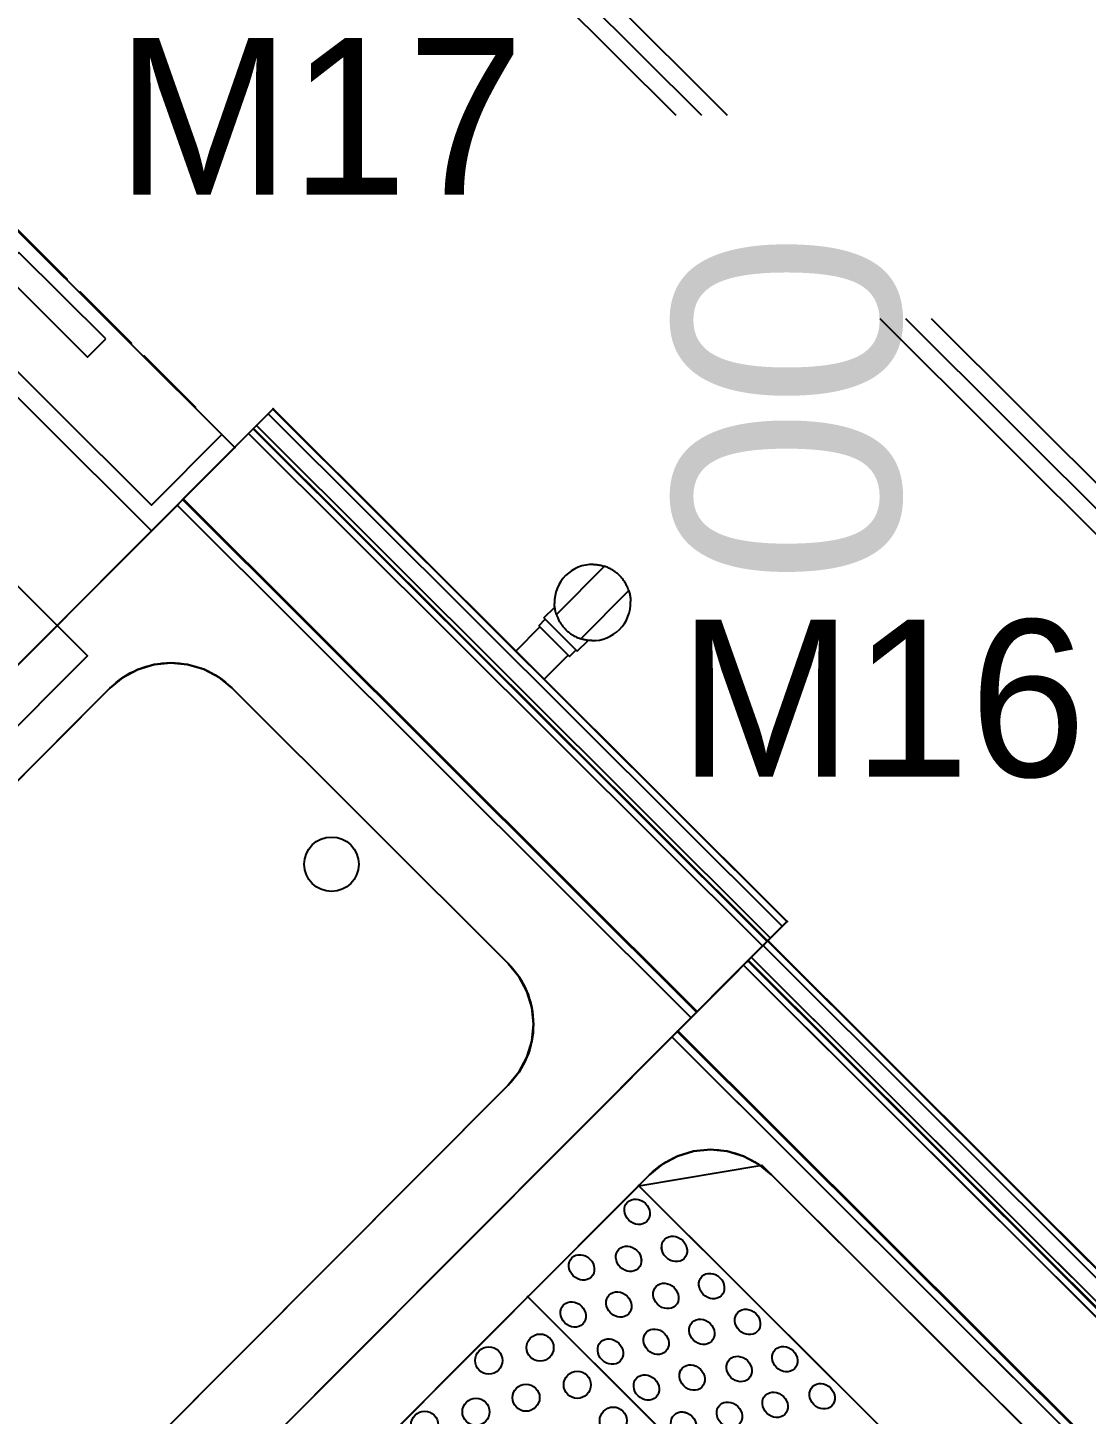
# Model space of a CAD drawing. Header units: millimetres. Extents: x 89237 to 96871, y -22823 to -19192.
# Drawn here: x 91089.4 to 91147.7, y -21273.6 to -21197.2 of the extents above; entities that cross this region are included whole.
import ezdxf
from ezdxf.enums import TextEntityAlignment as Align

# ---------------------------------------------------------------- set-up
doc = ezdxf.new("R2010")
doc.units = ezdxf.units.MM
doc.header["$LTSCALE"] = 5
doc.linetypes.add('14.022_CEKIRDEKLER_SAFTLAR_+51.00$0$HIDDEN', pattern=[9.525, 6.35, -3.175])
for name, color, linetype in [('200-EquipBlack-3d', 250, 'Continuous'), ('200-EquipBorder-2d', 9, 'Continuous'), ('200-EquipID-2d', 7, 'Continuous'), ('200-EquipInternal-2d', 252, 'Continuous'), ('200-EquipSteel-3d', 9, 'Continuous')]:
    doc.layers.add(name, color=color, linetype=linetype)
doc.layers.add('200-InsPoint-3D', color=3, linetype='Continuous', plot=False)
doc.styles.add('ARIAL', font='arial.ttf')
doc.styles.add('ROMANS', font='micross.ttf')
doc.styles.add('TAKSİM', font='GOTHIC.TTF', dxfattribs={"height": 20})

# ---------------------------------------------------------------- blocks, each defined once
blk = doc.blocks.new('ELECTROLUX-MC7-BAINMARIE-400')
at = {"layer": '200-EquipInternal-2d'}
blk.add_lwpolyline([(307.5, -605), (92.5, -605, -0.414214), (45, -557.5), (45, -142.5, -0.414214), (92.5, -95), (307.5, -95, -0.414214), (355, -142.5), (355, -557.5, -0.414214)], format="xyb", close=True, dxfattribs=at)
blk.add_circle((200, -575), 15, dxfattribs=at)
at = {"layer": '200-EquipSteel-3d'}
for points, invisible_edges in [([(0, -80.5, 900), (45, -142.5, 900), (45, -557.5, 900), (0, -655, 900)], 5), ([(400, -80.5, 900), (355, -142.5, 900), (355, -557.5, 900), (400, -655, 900)], 5), ([(74.32, -98.62, 750), (66.11, -103.01, 750), (66.11, -596.99, 750), (74.32, -601.38, 750)], 10), ([(83.23, -95.91, 750), (74.32, -98.62, 750), (74.32, -601.38, 750), (83.23, -604.09, 750)], 10), ([(92.5, -95, 750), (83.23, -95.91, 750), (83.23, -604.09, 750), (92.5, -605, 750)], 10), ([(307.5, -95, 750), (307.5, -605, 750), (92.5, -605, 750), (92.5, -95, 750)], 5), ([(307.5, -95, 750), (316.77, -95.91, 750), (316.77, -604.09, 750), (307.5, -605, 750)], 10), ([(316.77, -95.91, 750), (325.68, -98.62, 750), (325.68, -601.38, 750), (316.77, -604.09, 750)], 10), ([(325.68, -98.62, 750), (333.89, -103.01, 750), (333.89, -596.99, 750), (325.68, -601.38, 750)], 10), ([(66.11, -103.01, 750), (58.91, -108.91, 750), (58.91, -591.09, 750), (66.11, -596.99, 750)], 10), ([(333.89, -103.01, 750), (341.09, -108.91, 750), (341.09, -591.09, 750), (333.89, -596.99, 750)], 10), ([(58.91, -108.91, 750), (53.01, -116.11, 750), (53.01, -583.89, 750), (58.91, -591.09, 750)], 10), ([(341.09, -108.91, 750), (346.99, -116.11, 750), (346.99, -583.89, 750), (341.09, -591.09, 750)], 10), ([(53.01, -116.11, 750), (48.62, -124.32, 750), (48.62, -575.68, 750), (53.01, -583.89, 750)], 10), ([(346.99, -116.11, 750), (351.38, -124.32, 750), (351.38, -575.68, 750), (346.99, -583.89, 750)], 10), ([(48.62, -124.32, 750), (45.91, -133.23, 750), (45.91, -566.77, 750), (48.62, -575.68, 750)], 10), ([(351.38, -124.32, 750), (354.09, -133.23, 750), (354.09, -566.77, 750), (351.38, -575.68, 750)], 10), ([(45.91, -133.23, 750), (45, -142.5, 750), (45, -557.5, 750), (45.91, -566.77, 750)], 8), ([(354.09, -133.23, 750), (355, -142.5, 750), (355, -557.5, 750), (354.09, -566.77, 750)], 8), ([(45.91, -566.77, 900), (45, -557.5, 900), (0, -655, 900)], 10), ([(45.91, -566.77, 750), (45, -557.5, 750), (45, -557.5, 900), (45.91, -566.77, 900)], 8), ([(355, -557.5, 750), (354.09, -566.77, 750), (354.09, -566.77, 900), (355, -557.5, 900)], 2), ([(354.09, -566.77, 900), (355, -557.5, 900), (400, -655, 900)], 10), ([(48.62, -575.68, 900), (45.91, -566.77, 900), (0, -655, 900)], 10), ([(48.62, -575.68, 750), (45.91, -566.77, 750), (45.91, -566.77, 900), (48.62, -575.68, 900)], 10), ([(354.09, -566.77, 750), (351.38, -575.68, 750), (351.38, -575.68, 900), (354.09, -566.77, 900)], 10), ([(351.38, -575.68, 900), (354.09, -566.77, 900), (400, -655, 900)], 10), ([(53.01, -583.89, 900), (48.62, -575.68, 900), (0, -655, 900)], 10), ([(53.01, -583.89, 750), (48.62, -575.68, 750), (48.62, -575.68, 900), (53.01, -583.89, 900)], 10), ([(351.38, -575.68, 750), (346.99, -583.89, 750), (346.99, -583.89, 900), (351.38, -575.68, 900)], 10), ([(346.99, -583.89, 900), (351.38, -575.68, 900), (400, -655, 900)], 10), ([(58.91, -591.09, 900), (53.01, -583.89, 900), (0, -655, 900)], 10), ([(58.91, -591.09, 750), (53.01, -583.89, 750), (53.01, -583.89, 900), (58.91, -591.09, 900)], 10), ([(346.99, -583.89, 750), (341.09, -591.09, 750), (341.09, -591.09, 900), (346.99, -583.89, 900)], 10), ([(341.09, -591.09, 900), (346.99, -583.89, 900), (400, -655, 900)], 10), ([(66.11, -596.99, 900), (58.91, -591.09, 900), (0, -655, 900)], 10), ([(66.11, -596.99, 750), (58.91, -591.09, 750), (58.91, -591.09, 900), (66.11, -596.99, 900)], 10), ([(341.09, -591.09, 750), (333.89, -596.99, 750), (333.89, -596.99, 900), (341.09, -591.09, 900)], 10), ([(333.89, -596.99, 900), (341.09, -591.09, 900), (400, -655, 900)], 10), ([(74.32, -601.38, 900), (66.11, -596.99, 900), (0, -655, 900)], 10), ([(83.23, -604.09, 900), (74.32, -601.38, 900), (0, -655, 900)], 10), ([(74.32, -601.38, 750), (66.11, -596.99, 750), (66.11, -596.99, 900), (74.32, -601.38, 900)], 10), ([(83.23, -604.09, 750), (74.32, -601.38, 750), (74.32, -601.38, 900), (83.23, -604.09, 900)], 10), ([(325.68, -601.38, 750), (316.77, -604.09, 750), (316.77, -604.09, 900), (325.68, -601.38, 900)], 10), ([(316.77, -604.09, 900), (325.68, -601.38, 900), (400, -655, 900)], 10), ([(333.89, -596.99, 750), (325.68, -601.38, 750), (325.68, -601.38, 900), (333.89, -596.99, 900)], 10), ([(325.68, -601.38, 900), (333.89, -596.99, 900), (400, -655, 900)], 10), ([(92.5, -605, 900), (83.23, -604.09, 900), (0, -655, 900)], 10), ([(400, -655, 900), (307.5, -605, 900), (92.5, -605, 900), (0, -655, 900)], 5), ([(92.5, -605, 750), (83.23, -604.09, 750), (83.23, -604.09, 900), (92.5, -605, 900)], 2), ([(316.77, -604.09, 750), (307.5, -605, 750), (307.5, -605, 900), (316.77, -604.09, 900)], 8), ([(307.5, -605, 900), (316.77, -604.09, 900), (400, -655, 900)], 10)]:
    blk.add_3dface(points, dxfattribs=dict(at, invisible_edges=invisible_edges))
for points in [[(45, -557.5, 750), (45, -142.5, 750), (45, -142.5, 900), (45, -557.5, 900)], [(355, -142.5, 750), (355, -557.5, 750), (355, -557.5, 900), (355, -142.5, 900)], [(307.5, -605, 750), (92.5, -605, 750), (92.5, -605, 900), (307.5, -605, 900)]]:
    blk.add_3dface(points, dxfattribs=at)
blk = doc.blocks.new('ELECTROLUX-MC-CRUSCOTTO400')
at = {"layer": '200-EquipBorder-2d'}
for p, q in [((0, 0), (0, -75)), ((400, 0), (400, -75)), ((0, -75), (400, -75))]:
    blk.add_line(p, q, dxfattribs=at)
at = {"layer": '200-EquipSteel-3d'}
for points in [[(0, -55.83, 654.41), (0, 0, 660.54), (400, 0, 660.54), (400, -55.83, 654.41)], [(0, 0, 660.54), (0, 0, 900), (400, 0, 900), (400, 0, 660.54)], [(0, 0, 900), (0, -62, 900), (400, -62, 900), (400, 0, 900)], [(0, -4.32, 810.26), (0, -59.37, 692.2), (400, -59.37, 692.2), (400, -4.32, 810.26)], [(0, -71.19, 877.81), (0, -4.82, 813.08), (400, -4.82, 813.08), (400, -71.19, 877.81)], [(0, -59.7, 690.72), (0, -59.7, 657.89), (400, -59.7, 657.89), (400, -59.7, 690.72)], [(0, -74.75, 884.46), (0, -71.19, 877.81), (400, -71.19, 877.81), (400, -74.75, 884.46)]]:
    blk.add_3dface(points, dxfattribs=at)
for points, invisible_edges in [([(0, -4.12, 811.75), (0, -4.1, 810.99), (400, -4.1, 810.99), (400, -4.12, 811.75)], 10), ([(0, -4.1, 810.99), (0, -4.32, 810.26), (400, -4.32, 810.26), (400, -4.1, 810.99)], 8), ([(0, -4.36, 812.47), (0, -4.12, 811.75), (400, -4.12, 811.75), (400, -4.36, 812.47)], 10), ([(0, -4.82, 813.08), (0, -4.36, 812.47), (400, -4.36, 812.47), (400, -4.82, 813.08)], 2), ([(0, -57.28, 654.56), (0, -55.83, 654.41), (400, -55.83, 654.41), (400, -57.28, 654.56)], 8), ([(0, -58.54, 655.29), (0, -57.28, 654.56), (400, -57.28, 654.56), (400, -58.54, 655.29)], 10), ([(0, -59.4, 656.46), (0, -58.54, 655.29), (400, -58.54, 655.29), (400, -59.4, 656.46)], 10), ([(0, -59.37, 692.2), (0, -59.51, 691.85), (400, -59.51, 691.85), (400, -59.37, 692.2)], 2), ([(0, -59.7, 657.89), (0, -59.4, 656.46), (400, -59.4, 656.46), (400, -59.7, 657.89)], 2), ([(0, -59.51, 691.85), (0, -59.62, 691.48), (400, -59.62, 691.48), (400, -59.51, 691.85)], 10), ([(0, -59.62, 691.48), (0, -59.68, 691.11), (400, -59.68, 691.11), (400, -59.62, 691.48)], 10), ([(0, -59.68, 691.11), (0, -59.7, 690.72), (400, -59.7, 690.72), (400, -59.68, 691.11)], 8), ([(0, -62, 900), (0, -69.22, 897.81), (400, -69.22, 897.81), (400, -62, 900)], 2), ([(0, -69.22, 897.81), (0, -74.01, 891.97), (400, -74.01, 891.97), (400, -69.22, 897.81)], 10), ([(0, -74.01, 891.97), (0, -74.75, 884.46), (400, -74.75, 884.46), (400, -74.01, 891.97)], 8)]:
    blk.add_3dface(points, dxfattribs=dict(at, invisible_edges=invisible_edges))
at = {"layer": '200-InsPoint-3D'}
for p in [(0, -75), (400, -75)]:
    blk.add_point(p, dxfattribs=at)
blk = doc.blocks.new('ELECTROLUX-MC7-BODY400X250')
at = {"layer": '200-EquipBorder-2d'}
for p, q in [((0, -655), (0, 0)), ((400, 0), (400, -655))]:
    blk.add_line(p, q, dxfattribs=at)
at = {"layer": '200-EquipSteel-3d'}
for points, invisible_edges in [([(0, -655, 650), (0, -655, 900), (0, -2, 900), (0, -102, 724)], 12), ([(400, -655, 650), (400, -102, 724), (400, -2, 900), (400, -655, 900)], 3), ([(0, -102, 724), (0, -655, 650), (0, -102, 650)], 1), ([(400, -102, 724), (400, -655, 650), (400, -102, 650)], 1)]:
    blk.add_3dface(points, dxfattribs=dict(at, invisible_edges=invisible_edges))
for points in [[(0, -655, 650), (0, -102, 650), (400, -102, 650), (400, -655, 650)], [(0, -655, 650), (400, -655, 650), (400, -655, 900), (0, -655, 900)]]:
    blk.add_3dface(points, dxfattribs=at)
blk = doc.blocks.new('ELECTROLUX-MC7-FRYER-VALVE2')
at = {"layer": '200-EquipBorder-2d'}
for p, q in [((-11, 48), (-11, 29.3)), ((11, 48), (11, 29.3)), ((0, 24.3), (-13, 24.3)), ((-13, 24.3), (-13, 15.79)), ((0, 29.3), (-12, 29.3)), ((-12, 29.3), (-12, 24.3)), ((12, 29.3), (0, 29.3)), ((13, 24.3), (0, 24.3)), ((12, 29.3), (12, 24.3)), ((13, 24.3), (13, 15.79)), ((-9.5, 18.03), (-9.5, -19.43)), ((9.5, -19.43), (9.5, 18.03))]:
    blk.add_line(p, q, dxfattribs=at)
for start, end in [(133.66782, 226.33218), (313.66782, 46.33218)]:
    blk.add_arc((0, -0.7), 21, start, end, dxfattribs=at)
for points, knots in [([(-14.5, 14.49), (-14.21, 14.77), (-13.9, 15.05), (-13.26, 15.59), (-12.94, 15.85), (-12.29, 16.33), (-11.97, 16.56), (-11.37, 16.96), (-11.09, 17.14), (-10.64, 17.41), (-10.46, 17.51), (-10.12, 17.7), (-9.98, 17.78), (-9.74, 17.91), (-9.65, 17.95), (-9.53, 18.01), (-9.5, 18.03), (-9.5, 18.03)], [-8.491993, -8.491993, -8.491993, -8.491993, -7.291224, -7.291224, -6.090455, -6.090455, -4.889687, -4.889687, -3.688918, -3.688918, -2.766689, -2.766689, -1.844459, -1.844459, -0.92223, -0.92223, 0, 0, 0, 0]), ([(9.5, 18.03), (9.04, 18.26), (8.56, 18.48), (7.44, 18.95), (6.77, 19.19), (5.44, 19.6), (4.76, 19.77), (3.39, 20.04), (2.71, 20.14), (1.35, 20.27), (0.67, 20.3), (-0.67, 20.3), (-1.35, 20.27), (-2.71, 20.14), (-3.39, 20.04), (-4.76, 19.77), (-5.44, 19.6), (-6.77, 19.19), (-7.44, 18.95), (-8.56, 18.48), (-9.04, 18.26), (-9.5, 18.03)], [54.603966, 54.603966, 54.603966, 54.603966, 56.100956, 56.100956, 58.105876, 58.105876, 60.110796, 60.110796, 62.115717, 62.115717, 64.120637, 64.120637, 66.125557, 66.125557, 68.130478, 68.130478, 70.135398, 70.135398, 72.140318, 72.140318, 73.637308, 73.637308, 73.637308, 73.637308]), ([(9.5, 18.03), (9.5, 18.03), (9.53, 18.01), (9.65, 17.95), (9.74, 17.91), (9.98, 17.78), (10.12, 17.7), (10.46, 17.51), (10.64, 17.41), (11.09, 17.14), (11.37, 16.96), (11.97, 16.56), (12.29, 16.33), (12.94, 15.85), (13.26, 15.59), (13.9, 15.05), (14.21, 14.77), (14.5, 14.49)], [19.162047, 19.162047, 19.162047, 19.162047, 20.084276, 20.084276, 21.006506, 21.006506, 21.928735, 21.928735, 22.850965, 22.850965, 24.051734, 24.051734, 25.252502, 25.252502, 26.453271, 26.453271, 27.65404, 27.65404, 27.65404, 27.65404]), ([(-9.5, -19.43), (-9.5, -19.43), (-9.53, -19.41), (-9.65, -19.35), (-9.74, -19.31), (-9.98, -19.18), (-10.12, -19.1), (-10.46, -18.91), (-10.64, -18.81), (-11.09, -18.54), (-11.37, -18.36), (-11.97, -17.96), (-12.29, -17.73), (-12.94, -17.25), (-13.26, -16.99), (-13.9, -16.45), (-14.21, -16.17), (-14.5, -15.89)], [0, 0, 0, 0, 0.92223, 0.92223, 1.844459, 1.844459, 2.766689, 2.766689, 3.688918, 3.688918, 4.889687, 4.889687, 6.090455, 6.090455, 7.291224, 7.291224, 8.491993, 8.491993, 8.491993, 8.491993]), ([(-9.5, -19.43), (-9.04, -19.66), (-8.56, -19.88), (-7.44, -20.35), (-6.77, -20.59), (-5.44, -21), (-4.76, -21.17), (-3.39, -21.44), (-2.71, -21.54), (-1.35, -21.67), (-0.67, -21.7), (0, -21.7), (0.67, -21.7), (1.35, -21.67), (2.71, -21.54), (3.39, -21.44), (4.76, -21.17), (5.44, -21), (6.77, -20.59), (7.44, -20.35), (8.56, -19.88), (9.04, -19.66), (9.5, -19.43)], [118.724603, 118.724603, 118.724603, 118.724603, 120.221593, 120.221593, 122.226513, 122.226513, 124.231433, 124.231433, 126.236354, 126.236354, 128.241274, 128.241274, 128.241274, 130.246194, 130.246194, 132.251115, 132.251115, 134.256035, 134.256035, 136.260955, 136.260955, 137.757945, 137.757945, 137.757945, 137.757945]), ([(14.5, -15.89), (14.21, -16.17), (13.9, -16.45), (13.26, -16.99), (12.94, -17.25), (12.29, -17.73), (11.97, -17.96), (11.37, -18.36), (11.09, -18.54), (10.64, -18.81), (10.46, -18.91), (10.12, -19.1), (9.98, -19.18), (9.74, -19.31), (9.65, -19.35), (9.53, -19.41), (9.5, -19.43), (9.5, -19.43)], [10.670054, 10.670054, 10.670054, 10.670054, 11.870823, 11.870823, 13.071591, 13.071591, 14.27236, 14.27236, 15.473129, 15.473129, 16.395358, 16.395358, 17.317588, 17.317588, 18.239817, 18.239817, 19.162047, 19.162047, 19.162047, 19.162047])]:
    blk.add_open_spline(points, degree=3, knots=knots, dxfattribs=at)
blk = doc.blocks.new('E7BMEDB000')
for name, p in [('ELECTROLUX-MC7-BODY400X250', (0, 0)), ('ELECTROLUX-MC7-BAINMARIE-400', (0, 0)), ('ELECTROLUX-MC-CRUSCOTTO400', (0, -655)), ('ELECTROLUX-MC7-FRYER-VALVE2', (200, -778))]:
    blk.add_blockref(name, p)
blk = doc.blocks.new('attrib')
at = {"layer": '200-EquipID-2d', "style": 'ARIAL'}
blk.add_attdef('POS', text='', height=2.5, dxfattribs=at).set_placement((0, 0, -1), align=Align.MIDDLE)
at = {"layer": '200-EquipID-2d', "style": 'ROMANS', "flags": 1}
for tag, p in [('ZONA', (0, -4.905, -2)), ('EQUIPMENTDATA', (0, -7.89, -2)), ('LONGDESCR', (0, -11.302, -2)), ('EQUIPMENTCONN', (0, -14.714, -2)), ('ACCESSORYDATA', (0, -18.552, -2)), ('ACCESSORYCONN', (0, -21.857, -2))]:
    blk.add_attdef(tag, text='', height=2.5, dxfattribs=at).set_placement(p, align=Align.CENTER)
blk = doc.blocks.new('ELECTROLUX-MC7-CHIPSCUTTTOP400')
at = {"layer": '200-EquipBlack-3d'}
for centre in [(345.5, -407.5, 790), (330.5, -432.5, 790), (316.5, -457.5, 790), (345.5, -457.5, 790), (273.5, -482.5, 790), (301.5, -482.5, 790), (330.5, -482.5, 790)]:
    blk.add_circle(centre, 7.5, dxfattribs=at)
at = {"layer": '200-EquipBlack-3d', "extrusion": (0, 0.5, 0.866025)}
for centre in [(-244.5, 838.35, 435.41), (-273.5, 838.35, 435.41), (-301.5, 838.35, 435.41), (-330.5, 838.35, 435.41), (-230.5, 863.35, 435.41), (-259.5, 863.35, 435.41), (-287.5, 863.35, 435.41), (-316.5, 863.35, 435.41), (-345.5, 863.35, 435.41), (-216.5, 888.35, 435.41), (-244.5, 888.35, 435.41), (-273.5, 888.35, 435.41), (-301.5, 888.35, 435.41), (-330.5, 888.35, 435.41), (-201.5, 913.35, 435.41), (-230.5, 913.35, 435.41), (-259.5, 913.35, 435.41), (-287.5, 913.35, 435.41), (-316.5, 913.35, 435.41), (-345.5, 913.35, 435.41)]:
    blk.add_circle(centre, 7.5, dxfattribs=at)
at = {"layer": '200-EquipInternal-2d'}
for p, q in [((45.5, -497.5), (355.5, -497.5)), ((45.5, -584.1), (355.5, -584.1))]:
    blk.add_line(p, q, dxfattribs=at)
blk.add_lwpolyline([(307.5, -640), (92.5, -640, -0.414214), (45, -592.5), (45, -147.5, -0.414214), (92.5, -100), (307.5, -100, -0.414214), (355, -147.5), (355, -592.5, -0.414214)], format="xyb", close=True, dxfattribs=at)
for centre in [(345.5, -407.5), (330.5, -432.5), (316.5, -457.5), (345.5, -457.5), (273.5, -482.5), (301.5, -482.5), (330.5, -482.5)]:
    blk.add_circle(centre, 7.5, dxfattribs=at)
for centre in [(244.5, -508.33), (273.5, -508.33), (301.5, -508.33), (330.5, -508.33), (230.5, -529.98), (259.5, -529.98), (287.5, -529.98), (316.5, -529.98), (345.5, -529.98), (216.5, -551.63), (244.5, -551.63), (273.5, -551.63), (301.5, -551.63), (330.5, -551.63), (201.5, -573.28), (230.5, -573.28), (259.5, -573.28), (287.5, -573.28), (316.5, -573.28), (345.5, -573.28)]:
    blk.add_ellipse(centre, major_axis=(-7.5, 0), ratio=0.866025, dxfattribs=at)
at = {"layer": '200-EquipSteel-3d'}
for points, invisible_edges in [([(400, -80.5, 900), (355, -147.5, 900), (355, -592.5, 900), (400, -655, 900)], 5), ([(307.5, -100, 750), (307.5, -640, 750), (92.5, -640, 750), (92.5, -100, 750)], 5), ([(307.5, -100, 750), (316.77, -100.91, 750), (316.77, -639.09, 750), (307.5, -640, 750)], 10), ([(316.77, -100.91, 750), (325.68, -103.62, 750), (325.68, -636.38, 750), (316.77, -639.09, 750)], 10), ([(325.68, -103.62, 750), (333.89, -108.01, 750), (333.89, -631.99, 750), (325.68, -636.38, 750)], 10), ([(333.89, -108.01, 750), (341.09, -113.91, 750), (341.09, -626.09, 750), (333.89, -631.99, 750)], 10), ([(341.09, -113.91, 750), (346.99, -121.11, 750), (346.99, -618.89, 750), (341.09, -626.09, 750)], 10), ([(346.99, -121.11, 750), (351.38, -129.32, 750), (351.38, -610.68, 750), (346.99, -618.89, 750)], 10), ([(351.38, -129.32, 750), (354.09, -138.23, 750), (354.09, -601.77, 750), (351.38, -610.68, 750)], 10), ([(354.09, -138.23, 750), (355, -147.5, 750), (355, -592.5, 750), (354.09, -601.77, 750)], 8), ([(355, -592.5, 750), (354.09, -601.77, 750), (354.09, -601.77, 900), (355, -592.5, 900)], 2), ([(354.09, -601.77, 900), (355, -592.5, 900), (400, -655, 900)], 10), ([(354.09, -601.77, 750), (351.38, -610.68, 750), (351.38, -610.68, 900), (354.09, -601.77, 900)], 10), ([(351.38, -610.68, 900), (354.09, -601.77, 900), (400, -655, 900)], 10), ([(351.38, -610.68, 750), (346.99, -618.89, 750), (346.99, -618.89, 900), (351.38, -610.68, 900)], 10), ([(346.99, -618.89, 900), (351.38, -610.68, 900), (400, -655, 900)], 10), ([(346.99, -618.89, 750), (341.09, -626.09, 750), (341.09, -626.09, 900), (346.99, -618.89, 900)], 10), ([(341.09, -626.09, 900), (346.99, -618.89, 900), (400, -655, 900)], 10), ([(341.09, -626.09, 750), (333.89, -631.99, 750), (333.89, -631.99, 900), (341.09, -626.09, 900)], 10), ([(333.89, -631.99, 900), (341.09, -626.09, 900), (400, -655, 900)], 10), ([(333.89, -631.99, 750), (325.68, -636.38, 750), (325.68, -636.38, 900), (333.89, -631.99, 900)], 10), ([(325.68, -636.38, 900), (333.89, -631.99, 900), (400, -655, 900)], 10), ([(400, -655, 900), (307.5, -640, 900), (92.5, -640, 900), (0, -655, 900)], 5), ([(316.77, -639.09, 750), (307.5, -640, 750), (307.5, -640, 900), (316.77, -639.09, 900)], 8), ([(307.5, -640, 900), (316.77, -639.09, 900), (400, -655, 900)], 10), ([(325.68, -636.38, 750), (316.77, -639.09, 750), (316.77, -639.09, 900), (325.68, -636.38, 900)], 10), ([(316.77, -639.09, 900), (325.68, -636.38, 900), (400, -655, 900)], 10)]:
    blk.add_3dface(points, dxfattribs=dict(at, invisible_edges=invisible_edges))
for points in [[(355, -147.5, 750), (355, -592.5, 750), (355, -592.5, 900), (355, -147.5, 900)], [(45, -242.5, 790), (355, -242.5, 790), (355, -497.5, 790), (45, -497.5, 790)], [(45, -497.5, 790), (355, -497.5, 790), (355, -584.1, 840), (45, -584.1, 840)], [(45, -584.1, 840), (355, -584.1, 840), (315, -640, 900), (85, -640, 900)], [(307.5, -640, 750), (92.5, -640, 750), (92.5, -640, 900), (307.5, -640, 900)]]:
    blk.add_3dface(points, dxfattribs=at)
blk = doc.blocks.new('E7CSPDC000')
for name, p in [('ELECTROLUX-MC7-BODY400X250', (0, 0)), ('ELECTROLUX-MC-CRUSCOTTO400', (0, -655))]:
    blk.add_blockref(name, p)
blk.add_blockref('ELECTROLUX-MC7-CHIPSCUTTTOP400', (0, 0))
blk = doc.blocks.new('3E')
at = {"layer": '200-EquipSteel-3d'}
for points in [[(27.5, -560, 906), (-75, -560, 906), (-75, -256.5, 906), (27.5, -256.5, 906)], [(-75, -256.5, 906), (-75, -256.5, 923), (-75, -560, 923), (-75, -560, 906)]]:
    blk.add_3dface(points, dxfattribs=at)
blk = doc.blocks.new('HB4CU')
at = {"layer": '200-EquipBlack-3d'}
blk.add_3dface([(92.57, -692.13, 789.29), (160.06, -692.13, 789.29), (160.06, -677.99, 803.43), (92.57, -677.99, 803.43)], dxfattribs=at)
at = {"layer": '200-EquipBorder-2d'}
blk.add_lwpolyline([(0, -700), (1238, -700), (1238, 0), (0, 0)], close=True, dxfattribs=at)
at = {"layer": '200-EquipSteel-3d', "extrusion": (0, -1, 0), "elevation": 700.49}
for points in [[(30.88, 547.76), (70.88, 547.76), (70.88, 557.76), (30.88, 557.76)], [(30.88, 572.76), (70.88, 572.76), (70.88, 582.76), (30.88, 582.76)], [(30.88, 597.76), (70.88, 597.76), (70.88, 607.76), (30.88, 607.76)], [(30.88, 622.76), (70.88, 622.76), (70.88, 632.76), (30.88, 632.76)], [(30.88, 647.76), (70.88, 647.76), (70.88, 657.76), (30.88, 657.76)], [(30.88, 672.76), (70.88, 672.76), (70.88, 682.76), (30.88, 682.76)], [(30.88, 697.76), (70.88, 697.76), (70.88, 707.76), (30.88, 707.76)], [(30.88, 722.76), (70.88, 722.76), (70.88, 732.76), (30.88, 732.76)], [(30.88, 747.76), (70.88, 747.76), (70.88, 757.76), (30.88, 757.76)], [(30.88, 247.71), (70.88, 247.71), (70.88, 257.71), (30.88, 257.71)], [(30.88, 322.71), (70.88, 322.71), (70.88, 332.71), (30.88, 332.71)], [(30.88, 272.71), (70.88, 272.71), (70.88, 282.71), (30.88, 282.71)], [(30.88, 297.71), (70.88, 297.71), (70.88, 307.71), (30.88, 307.71)], [(30.88, 347.71), (70.88, 347.71), (70.88, 357.71), (30.88, 357.71)], [(30.88, 372.71), (70.88, 372.71), (70.88, 382.71), (30.88, 382.71)], [(30.88, 447.71), (70.88, 447.71), (70.88, 457.71), (30.88, 457.71)], [(30.88, 422.71), (70.88, 422.71), (70.88, 432.71), (30.88, 432.71)], [(30.88, 397.71), (70.88, 397.71), (70.88, 407.71), (30.88, 407.71)], [(80.88, 547.76), (120.88, 547.76), (120.88, 557.76), (80.88, 557.76)], [(80.88, 572.76), (120.88, 572.76), (120.88, 582.76), (80.88, 582.76)], [(80.88, 597.76), (120.88, 597.76), (120.88, 607.76), (80.88, 607.76)], [(80.88, 622.76), (120.88, 622.76), (120.88, 632.76), (80.88, 632.76)], [(80.88, 647.76), (120.88, 647.76), (120.88, 657.76), (80.88, 657.76)], [(80.88, 672.76), (120.88, 672.76), (120.88, 682.76), (80.88, 682.76)], [(80.88, 697.76), (120.88, 697.76), (120.88, 707.76), (80.88, 707.76)], [(80.88, 722.76), (120.88, 722.76), (120.88, 732.76), (80.88, 732.76)], [(80.88, 747.76), (120.88, 747.76), (120.88, 757.76), (80.88, 757.76)], [(80.88, 247.71), (120.88, 247.71), (120.88, 257.71), (80.88, 257.71)], [(80.88, 322.71), (120.88, 322.71), (120.88, 332.71), (80.88, 332.71)], [(80.88, 272.71), (120.88, 272.71), (120.88, 282.71), (80.88, 282.71)], [(80.88, 297.71), (120.88, 297.71), (120.88, 307.71), (80.88, 307.71)], [(80.88, 347.71), (120.88, 347.71), (120.88, 357.71), (80.88, 357.71)], [(80.88, 372.71), (120.88, 372.71), (120.88, 382.71), (80.88, 382.71)], [(80.88, 447.71), (120.88, 447.71), (120.88, 457.71), (80.88, 457.71)], [(80.88, 422.71), (120.88, 422.71), (120.88, 432.71), (80.88, 432.71)], [(80.88, 397.71), (120.88, 397.71), (120.88, 407.71), (80.88, 407.71)], [(130.88, 547.76), (170.88, 547.76), (170.88, 557.76), (130.88, 557.76)], [(130.88, 572.76), (170.88, 572.76), (170.88, 582.76), (130.88, 582.76)], [(130.88, 597.76), (170.88, 597.76), (170.88, 607.76), (130.88, 607.76)], [(130.88, 622.76), (170.88, 622.76), (170.88, 632.76), (130.88, 632.76)], [(130.88, 647.76), (170.88, 647.76), (170.88, 657.76), (130.88, 657.76)], [(130.88, 672.76), (170.88, 672.76), (170.88, 682.76), (130.88, 682.76)], [(130.88, 697.76), (170.88, 697.76), (170.88, 707.76), (130.88, 707.76)], [(130.88, 722.76), (170.88, 722.76), (170.88, 732.76), (130.88, 732.76)], [(130.88, 747.76), (170.88, 747.76), (170.88, 757.76), (130.88, 757.76)], [(130.88, 247.71), (170.88, 247.71), (170.88, 257.71), (130.88, 257.71)], [(130.88, 272.71), (170.88, 272.71), (170.88, 282.71), (130.88, 282.71)], [(130.88, 297.71), (170.88, 297.71), (170.88, 307.71), (130.88, 307.71)], [(130.88, 322.71), (170.88, 322.71), (170.88, 332.71), (130.88, 332.71)], [(130.88, 347.71), (170.88, 347.71), (170.88, 357.71), (130.88, 357.71)], [(130.88, 372.71), (170.88, 372.71), (170.88, 382.71), (130.88, 382.71)], [(130.88, 447.71), (170.88, 447.71), (170.88, 457.71), (130.88, 457.71)], [(130.88, 397.71), (170.88, 397.71), (170.88, 407.71), (130.88, 407.71)], [(130.88, 422.71), (170.88, 422.71), (170.88, 432.71), (130.88, 432.71)]]:
    blk.add_lwpolyline(points, close=True, dxfattribs=at)
at = {"layer": '200-EquipSteel-3d'}
for points in [[(0, -700, 900), (0, -700, 850), (0, 0, 850), (0, 0, 900)], [(0, -700, 850), (0, -700, 850), (0, -700, 850), (0, 0, 850)], [(0, 0, 850), (0, -700, 850), (1238, -700, 850), (1238, 0, 850)], [(1238, 0, 900), (1238, -700, 900), (0, -700, 900), (0, 0, 900)], [(0, -635, 850), (0, -635, 200), (0, 0, 200), (0, 0, 850)], [(0, -635, 200), (0, -635, 200), (0, -635, 200), (0, 0, 200)], [(0, 0, 200), (0, -635, 200), (1238, -635, 200), (1238, 0, 200)], [(1238, 0, 850), (1238, -635, 850), (0, -635, 850), (0, 0, 850)], [(1238, -635, 850), (1238, -635, 200), (0, -635, 200), (0, -635, 850)], [(1238, -635, 200), (1238, -635, 200), (0, -635, 200)], [(10, -700, 780), (10, -700, 230), (10, -645, 230), (10, -645, 835)], [(10, -700, 230), (10, -700, 230), (10, -700, 230), (10, -645, 230)], [(10, -645, 835), (10, -645, 230), (243, -645, 230), (243, -645, 835)], [(10, -645, 230), (10, -700, 230), (243, -700, 230), (243, -645, 230)], [(243, -645, 835), (243, -645, 835), (10, -645, 835)], [(243, -645, 835), (243, -700, 780), (10, -700, 780), (10, -645, 835)], [(1238, -700, 900), (1238, -700, 850), (0, -700, 850), (0, -700, 900)], [(1238, -700, 850), (1238, -700, 850), (0, -700, 850)], [(243, -700, 780), (243, -700, 230), (10, -700, 230), (10, -700, 780)], [(243, -700, 230), (243, -700, 230), (10, -700, 230)]]:
    blk.add_3dface(points, dxfattribs=at)
at = {"layer": '200-InsPoint-3D'}
blk.add_point((0, -700), dxfattribs=at)
at = {"layer": '200-InsPoint-3D', "flags": 9}
blk.add_attdef('DISTANG', (0, 0), '', height=1, dxfattribs=at)

msp = doc.modelspace()

# ---------------------------------------------------------------- block references
at = {"xscale": 0.09999999999834941, "yscale": 0.09999999999834941, "zscale": 0.1, "rotation": 135.0775352088183}
msp.add_blockref('E7BMEDB000', (91079.655, -21298.104), dxfattribs=at)
at = {"layer": '200-EquipID-2d'}
ref = msp.add_blockref('attrib', (91131.165, -21218.131), dxfattribs=dict(at, xscale=5.000000000005544, yscale=5.000000000003567, zscale=5, rotation=270.0081866114478))
ref.add_attrib('POS', '00', dxfattribs={"color": 7, "height": 12.5, "rotation": 270.00819, "style": 'ARIAL'}).set_placement((91131.165, -21218.131, -5), align=Align.MIDDLE)

# ---------------------------------------------------------------- texts
at = {"style": 'TAKSİM'}
for s, p in [('M17', (91105.461, -21206.371)), ('M16', (91136.445, -21238.438))]:
    msp.add_text(s, height=8.64, dxfattribs=at).set_placement(p, align=Align.CENTER)

# ---------------------------------------------------------------- next in the draw order: block references
at = {"xscale": 0.0999999999957735, "yscale": 0.1000000000058208, "zscale": 0.1, "rotation": 135.0775352073464}
msp.add_blockref('E7CSPDC000', (91106.918, -21327.412), dxfattribs=at)

# ---------------------------------------------------------------- next in the draw order: linework, layer by layer
at = {"layer": '200-EquipID-2d', "linetype": '14.022_CEKIRDEKLER_SAFTLAR_+51.00$0$HIDDEN'}
for points in [[(91259.085, -21475.119), (91330.22, -21403.811), (90797.41, -20872.289), (90726.274, -20943.597)], [(91259.083, -21473.705), (91328.806, -21403.813), (90797.411, -20873.703), (90727.689, -20943.595)], [(91259.082, -21472.291), (91327.392, -21403.815), (90797.413, -20875.118), (90729.103, -20943.593)]]:
    msp.add_lwpolyline(points, close=True, dxfattribs=at)

# ---------------------------------------------------------------- next in the draw order: block references
at = {"xscale": 0.09999999999834941, "yscale": 0.09999999999834941, "zscale": 0.1, "rotation": 135.0775352088183}
for name, p in [('HB4CU', (91051.332, -21269.858)), ('3E', (91047.798, -21266.146))]:
    msp.add_blockref(name, p, dxfattribs=at)

doc.saveas('drawing.dxf')
